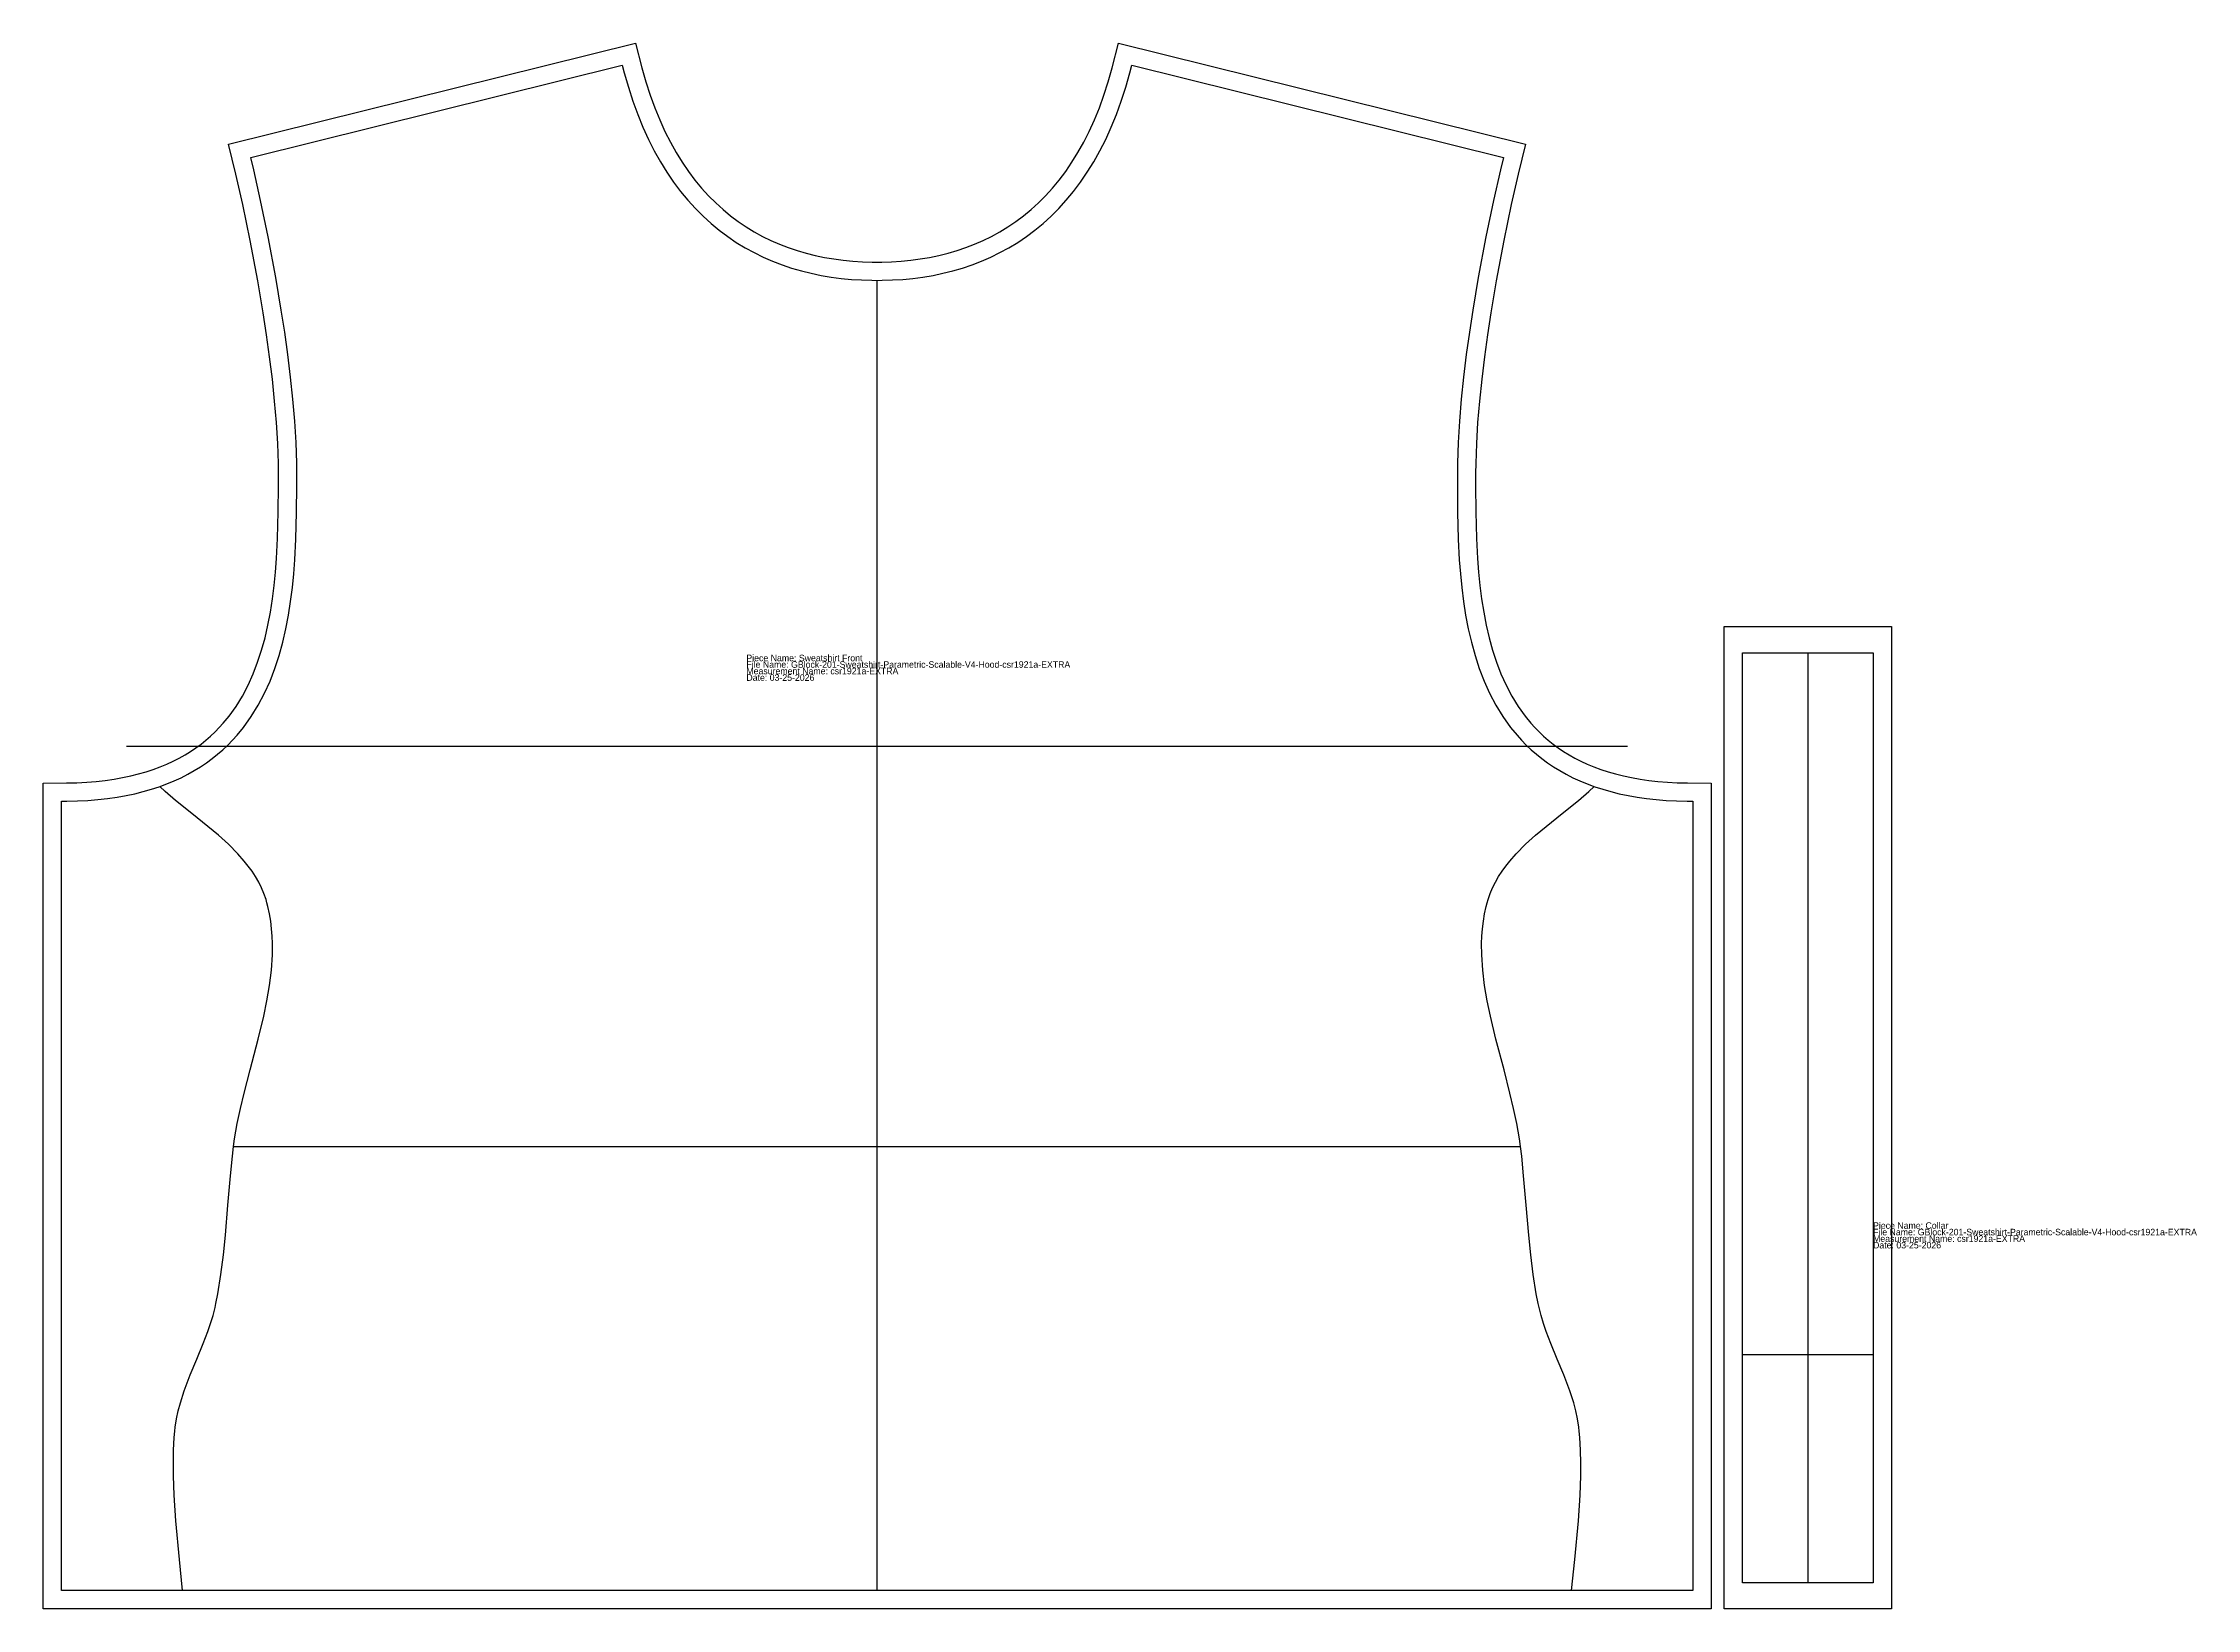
# Model space of a CAD drawing. Extents: x 48 to 908, y 0 to 2261.
# Drawn here: x 84 to 908, y 1057 to 1656 of the extents above; entities that cross this region are included whole.
import ezdxf

# ---------------------------------------------------------------- set-up
doc = ezdxf.new("R2010")
doc.units = 0
for name, color, linetype in [('1', 250, 'CONTINUOUS'), ('7', 250, 'CONTINUOUS'), ('8', 250, 'CONTINUOUS')]:
    doc.layers.add(name, color=color, linetype=linetype)

# ---------------------------------------------------------------- blocks, each defined once
blk = doc.blocks.new('SWEATSHIRT_FRONT')
at = {"layer": '1'}
blk.add_lwpolyline([(83.54, 1056.68), (83.54, 1233.65), (83.54, 1372.64), (92.53, 1372.68), (96.45, 1372.79), (100.22, 1372.99), (103.85, 1373.29), (107.35, 1373.68), (110.72, 1374.17), (113.96, 1374.75), (117.07, 1375.41), (120.07, 1376.15), (122.95, 1376.97), (125.71, 1377.87), (128.35, 1378.84), (130.89, 1379.89), (133.32, 1381), (135.64, 1382.19), (137.87, 1383.43), (140, 1384.74), (142.04, 1386.11), (143.99, 1387.54), (145.85, 1389.03), (147.63, 1390.58), (149.33, 1392.19), (150.95, 1393.85), (152.49, 1395.54), (154.69, 1398.21), (157.38, 1401.97), (159.8, 1405.92), (161.98, 1410.06), (163.92, 1414.37), (165.64, 1418.85), (167.15, 1423.48), (168.46, 1428.24), (169.59, 1433.11), (170.54, 1438.07), (171.33, 1443.11), (171.97, 1448.21), (172.48, 1453.35), (172.87, 1458.5), (173.28, 1466.24), (173.54, 1476.45), (173.61, 1486.41), (173.61, 1491.19), (173.59, 1494.88), (173.33, 1502.58), (172.84, 1510.58), (172.15, 1518.81), (171.27, 1527.2), (170.23, 1535.66), (169.06, 1544.12), (167.78, 1552.5), (165.71, 1564.81), (162.82, 1580.25), (159.95, 1594.04), (157.32, 1605.61), (154.53, 1617.03), (310.22, 1655.75), (312.65, 1646.22), (314.17, 1640.87), (315.82, 1635.79), (317.59, 1630.94), (319.47, 1626.33), (321.47, 1621.95), (323.57, 1617.8), (325.77, 1613.87), (328.08, 1610.15), (330.47, 1606.64), (332.96, 1603.33), (335.53, 1600.22), (338.18, 1597.3), (340.91, 1594.57), (343.72, 1592.02), (346.61, 1589.64), (349.56, 1587.44), (352.58, 1585.39), (355.68, 1583.51), (358.83, 1581.79), (362.05, 1580.21), (365.33, 1578.79), (368.66, 1577.51), (372.05, 1576.37), (375.5, 1575.37), (378.99, 1574.51), (382.53, 1573.77), (386.11, 1573.17), (389.73, 1572.69), (393.38, 1572.34), (397.07, 1572.11), (400.8, 1571.99), (402.65, 1571.98), (404.49, 1571.99), (408.22, 1572.11), (411.91, 1572.34), (415.56, 1572.69), (419.18, 1573.17), (422.76, 1573.77), (426.3, 1574.51), (429.8, 1575.37), (433.24, 1576.37), (436.63, 1577.51), (439.97, 1578.79), (443.24, 1580.21), (446.46, 1581.79), (449.62, 1583.51), (452.71, 1585.39), (455.73, 1587.44), (458.69, 1589.64), (461.57, 1592.02), (464.38, 1594.57), (467.11, 1597.3), (469.76, 1600.22), (472.34, 1603.33), (474.82, 1606.64), (477.22, 1610.15), (479.52, 1613.87), (481.72, 1617.8), (483.83, 1621.95), (485.82, 1626.33), (487.71, 1630.94), (489.47, 1635.79), (491.12, 1640.87), (492.64, 1646.22), (495.07, 1655.75), (650.76, 1617.03), (647.97, 1605.61), (645.34, 1594.04), (642.48, 1580.25), (639.58, 1564.81), (637.52, 1552.5), (636.24, 1544.12), (635.07, 1535.66), (634.03, 1527.2), (633.15, 1518.81), (632.45, 1510.58), (631.96, 1502.58), (631.71, 1494.88), (631.69, 1491.19), (631.69, 1486.41), (631.75, 1476.45), (632.01, 1466.24), (632.42, 1458.5), (632.81, 1453.35), (633.32, 1448.21), (633.97, 1443.11), (634.76, 1438.07), (635.71, 1433.11), (636.83, 1428.24), (638.14, 1423.48), (639.65, 1418.85), (641.37, 1414.37), (643.32, 1410.06), (645.49, 1405.92), (647.91, 1401.97), (650.61, 1398.21), (652.81, 1395.54), (654.34, 1393.85), (655.96, 1392.19), (657.66, 1390.58), (659.44, 1389.03), (661.31, 1387.54), (663.25, 1386.11), (665.29, 1384.74), (667.42, 1383.43), (669.65, 1382.19), (671.98, 1381), (674.41, 1379.89), (676.94, 1378.84), (679.59, 1377.87), (682.35, 1376.97), (685.22, 1376.15), (688.22, 1375.41), (691.34, 1374.75), (694.58, 1374.17), (697.95, 1373.68), (701.45, 1373.29), (705.08, 1372.99), (708.84, 1372.79), (712.76, 1372.68), (721.75, 1372.64), (721.75, 1233.65), (721.75, 1056.68), (83.54, 1056.68)], close=True, dxfattribs=at)
at = {"layer": '7'}
blk.add_line((402.65, 1063.68), (402.65, 1564.98), dxfattribs=at)
at = {"layer": '8'}
blk.add_lwpolyline([(90.54, 1063.68), (90.54, 1233.65), (90.54, 1365.67), (92.64, 1365.68), (96.73, 1365.79), (100.69, 1366), (104.53, 1366.32), (108.24, 1366.74), (111.83, 1367.26), (115.29, 1367.87), (118.64, 1368.58), (121.88, 1369.38), (124.99, 1370.28), (128, 1371.26), (130.89, 1372.32), (133.68, 1373.47), (136.36, 1374.7), (138.94, 1376.01), (141.41, 1377.39), (143.79, 1378.85), (146.07, 1380.39), (148.25, 1381.99), (150.33, 1383.66), (152.33, 1385.39), (154.24, 1387.19), (156.05, 1389.05), (157.79, 1390.97), (160.24, 1393.94), (163.22, 1398.1), (165.89, 1402.46), (168.27, 1406.99), (170.38, 1411.68), (172.24, 1416.51), (173.85, 1421.46), (175.25, 1426.52), (176.44, 1431.66), (177.43, 1436.87), (178.26, 1442.13), (178.93, 1447.43), (179.45, 1452.74), (179.86, 1458.05), (180.28, 1465.97), (180.54, 1476.34), (180.61, 1486.38), (180.61, 1491.21), (180.59, 1495.01), (180.32, 1502.91), (179.82, 1511.09), (179.12, 1519.47), (178.22, 1527.99), (177.17, 1536.56), (175.98, 1545.13), (174.69, 1553.6), (172.61, 1566.03), (169.68, 1581.61), (166.79, 1595.53), (164.14, 1607.22), (162.99, 1611.92), (305.16, 1647.28), (305.89, 1644.4), (307.48, 1638.83), (309.2, 1633.51), (311.06, 1628.42), (313.04, 1623.56), (315.16, 1618.92), (317.39, 1614.51), (319.74, 1610.31), (322.21, 1606.33), (324.78, 1602.56), (327.46, 1599), (330.24, 1595.63), (333.12, 1592.47), (336.08, 1589.5), (339.14, 1586.73), (342.28, 1584.14), (345.51, 1581.73), (348.8, 1579.5), (352.17, 1577.45), (355.61, 1575.57), (359.12, 1573.86), (362.68, 1572.31), (366.29, 1570.92), (369.96, 1569.69), (373.68, 1568.61), (377.44, 1567.68), (381.24, 1566.89), (385.07, 1566.25), (388.94, 1565.74), (392.83, 1565.36), (396.74, 1565.11), (400.67, 1564.99), (402.65, 1564.98), (404.62, 1564.99), (408.55, 1565.11), (412.47, 1565.36), (416.36, 1565.74), (420.22, 1566.25), (424.06, 1566.89), (427.85, 1567.68), (431.61, 1568.61), (435.33, 1569.69), (439, 1570.92), (442.62, 1572.31), (446.18, 1573.86), (449.68, 1575.57), (453.12, 1577.45), (456.49, 1579.5), (459.79, 1581.73), (463.01, 1584.14), (466.15, 1586.73), (469.21, 1589.5), (472.18, 1592.47), (475.05, 1595.63), (477.83, 1599), (480.51, 1602.56), (483.09, 1606.33), (485.55, 1610.31), (487.9, 1614.51), (490.14, 1618.92), (492.25, 1623.56), (494.24, 1628.42), (496.09, 1633.51), (497.82, 1638.83), (499.4, 1644.4), (500.14, 1647.28), (642.31, 1611.92), (641.16, 1607.22), (638.5, 1595.53), (635.61, 1581.61), (632.69, 1566.03), (630.6, 1553.6), (629.31, 1545.13), (628.12, 1536.56), (627.07, 1527.99), (626.18, 1519.47), (625.47, 1511.09), (624.97, 1502.91), (624.71, 1495.01), (624.69, 1491.21), (624.69, 1486.38), (624.75, 1476.34), (625.02, 1465.97), (625.44, 1458.05), (625.84, 1452.74), (626.37, 1447.43), (627.04, 1442.13), (627.86, 1436.87), (628.86, 1431.66), (630.05, 1426.52), (631.44, 1421.46), (633.06, 1416.51), (634.91, 1411.68), (637.02, 1406.99), (639.4, 1402.46), (642.08, 1398.1), (645.05, 1393.94), (647.51, 1390.97), (649.24, 1389.05), (651.06, 1387.19), (652.96, 1385.39), (654.96, 1383.66), (657.05, 1381.99), (659.23, 1380.39), (661.5, 1378.85), (663.88, 1377.39), (666.35, 1376.01), (668.93, 1374.7), (671.61, 1373.47), (674.4, 1372.32), (677.29, 1371.26), (680.3, 1370.28), (683.42, 1369.38), (686.65, 1368.58), (690, 1367.87), (693.47, 1367.26), (697.05, 1366.74), (700.77, 1366.32), (704.6, 1366), (708.56, 1365.79), (712.65, 1365.68), (714.75, 1365.67), (714.75, 1233.65), (714.75, 1063.68)], close=True, dxfattribs=at)
for points in [[(115.5, 1386.75), (689.8, 1386.75)], [(136.95, 1063.68), (136.95, 1063.68), (135.72, 1075.55), (134.31, 1090.36), (133.64, 1100.21), (133.4, 1107.58), (133.38, 1112.48), (133.49, 1117.36), (133.75, 1122.23), (133.95, 1124.65), (134.1, 1126.23), (134.59, 1129.37), (135.26, 1132.47), (136.09, 1135.55), (137.55, 1140.14), (139.86, 1146.19), (142.35, 1152.22), (144.83, 1158.25), (146.56, 1162.8), (147.62, 1165.85), (148.56, 1168.91), (149.36, 1172), (149.7, 1173.55), (150.42, 1177.23), (151.61, 1184.66), (152.55, 1192.16), (153.31, 1199.72), (154.27, 1211.09), (155.23, 1222.43), (155.99, 1229.93), (156.45, 1233.65), (156.84, 1236.54), (157.85, 1242.35), (159.08, 1248.19), (160.47, 1254.05), (162.75, 1262.87), (165.86, 1274.66), (167.98, 1283.5), (169.2, 1289.38), (170.2, 1295.23), (170.92, 1301.07), (171.3, 1306.87), (171.32, 1311.2), (171.21, 1314.07), (170.99, 1316.93), (170.64, 1319.78), (170.17, 1322.62), (169.56, 1325.45), (169.2, 1326.85), (168.86, 1328.05), (168.06, 1330.37), (167.12, 1332.61), (166.04, 1334.78), (164.83, 1336.88), (163.5, 1338.92), (162.06, 1340.9), (160.52, 1342.82), (158.05, 1345.62), (154.47, 1349.21), (150.64, 1352.67), (146.63, 1356.04), (140.45, 1361.02), (134.27, 1366.03), (130.26, 1369.44), (128.21, 1371.33), (128.21, 1371.33)], [(668.34, 1063.68), (668.34, 1063.68), (669.58, 1075.55), (670.99, 1090.36), (671.65, 1100.21), (671.89, 1107.58), (671.92, 1112.48), (671.81, 1117.36), (671.55, 1122.23), (671.35, 1124.65), (671.19, 1126.23), (670.7, 1129.37), (670.03, 1132.47), (669.21, 1135.55), (667.74, 1140.14), (665.44, 1146.19), (662.94, 1152.22), (660.46, 1158.25), (658.73, 1162.8), (657.68, 1165.85), (656.74, 1168.91), (655.93, 1172), (655.6, 1173.55), (654.87, 1177.23), (653.68, 1184.66), (652.74, 1192.16), (651.98, 1199.72), (651.03, 1211.09), (650.06, 1222.43), (649.3, 1229.93), (648.85, 1233.65), (648.45, 1236.54), (647.44, 1242.35), (646.21, 1248.19), (644.82, 1254.05), (642.54, 1262.87), (639.43, 1274.66), (637.31, 1283.5), (636.09, 1289.38), (635.1, 1295.23), (634.38, 1301.07), (633.99, 1306.87), (633.97, 1311.2), (634.08, 1314.07), (634.3, 1316.93), (634.65, 1319.78), (635.12, 1322.62), (635.73, 1325.45), (636.1, 1326.85), (636.43, 1328.05), (637.23, 1330.37), (638.17, 1332.61), (639.25, 1334.78), (640.46, 1336.88), (641.79, 1338.92), (643.23, 1340.9), (644.77, 1342.82), (647.24, 1345.62), (650.82, 1349.21), (654.65, 1352.67), (658.66, 1356.04), (664.85, 1361.02), (671.03, 1366.03), (675.03, 1369.44), (677.08, 1371.33), (677.08, 1371.33)], [(156.45, 1233.65), (648.85, 1233.65)]]:
    blk.add_lwpolyline(points, dxfattribs=at)
at = {"layer": '1'}
for s, p in [('Piece Name: Sweatshirt Front', (352.65, 1419.25)), ('File Name: GBlock-201-Sweatshirt-Parametric-Scalable-V4-Hood-csr1921a-EXTRA', (352.65, 1416.75)), ('Measurement Name: csr1921a-EXTRA', (352.65, 1414.25)), ('Date: 03-25-2026', (352.65, 1411.75))]:
    blk.add_text(s, height=2.5, dxfattribs=at).set_placement(p)
blk = doc.blocks.new('COLLAR')
at = {"layer": '1'}
blk.add_lwpolyline([(726.75, 1056.68), (726.75, 1432.52), (790.75, 1432.52), (790.75, 1056.68), (726.75, 1056.68)], close=True, dxfattribs=at)
at = {"layer": '7'}
blk.add_line((783.89, 1153.83), (733.68, 1153.83), dxfattribs=at)
at = {"layer": '8'}
blk.add_lwpolyline([(733.75, 1422.52), (783.75, 1422.52), (783.75, 1066.68), (733.75, 1066.68)], close=True, dxfattribs=at)
blk.add_lwpolyline([(758.75, 1422.52), (758.75, 1066.68)], dxfattribs=at)
at = {"layer": '1'}
for s, p in [('Piece Name: Collar', (783.75, 1202.1)), ('File Name: GBlock-201-Sweatshirt-Parametric-Scalable-V4-Hood-csr1921a-EXTRA', (783.75, 1199.6)), ('Measurement Name: csr1921a-EXTRA', (783.75, 1197.1)), ('Date: 03-25-2026', (783.75, 1194.6))]:
    blk.add_text(s, height=2.5, dxfattribs=at).set_placement(p)

msp = doc.modelspace()

# ---------------------------------------------------------------- block references
at = {"layer": '1'}
for name in ['SWEATSHIRT_FRONT', 'COLLAR']:
    msp.add_blockref(name, (0, 0), dxfattribs=at)

doc.saveas('drawing.dxf')
